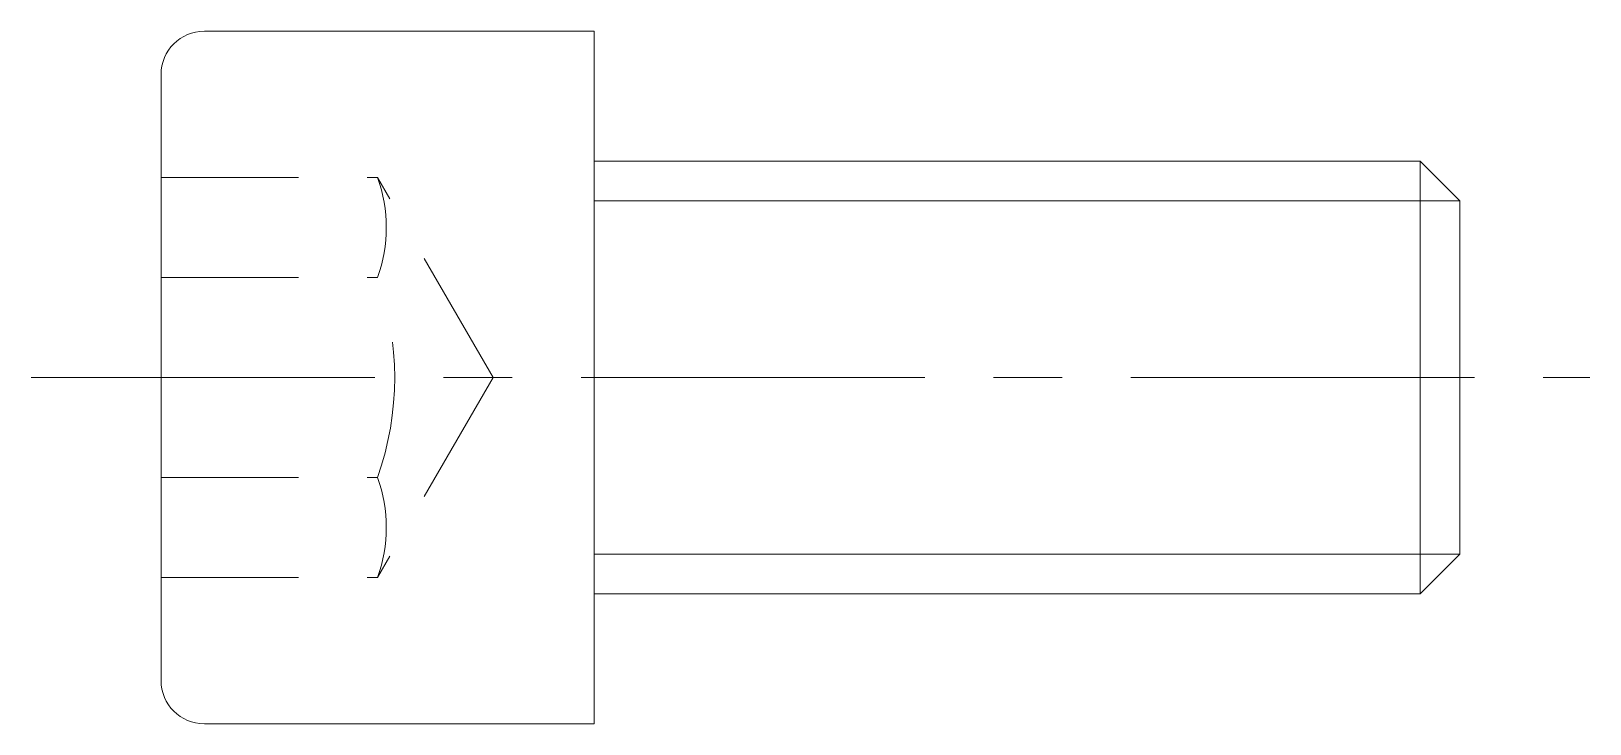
# Model space of a CAD drawing. Header units: millimetres. Extents: x -13 to 23, y -8 to 8.
import ezdxf

# ---------------------------------------------------------------- set-up
doc = ezdxf.new("R2010")
doc.units = ezdxf.units.MM
doc.header["$LTSCALE"] = 0.5
doc.linetypes.add('CENTER', pattern=[50.8, 31.75, -6.35, 6.35, -6.35])
doc.linetypes.add('HIDDEN', pattern=[9.525, 6.35, -3.175])
doc.layers.get('0').update_dxf_attribs({"color": 9, "lineweight": 15})

msp = doc.modelspace()

# ---------------------------------------------------------------- linework, layer by layer
at = {"ltscale": 0.5}
for p, q in [((-9, 8), (0, 8)), ((0, -8), (0, 8)), ((-10, -7), (-10, 7)), ((0, 5), (19.08, 5)), ((20, 4.08), (19.08, 5)), ((19.08, -5), (19.08, 5)), ((20, -4.08), (20, 4.08)), ((20, -4.08), (19.08, -5)), ((0, -5), (19.08, -5)), ((-9, -8), (0, -8))]:
    msp.add_line(p, q, dxfattribs=at)
at = {"color": 8, "linetype": 'HIDDEN'}
for p, q in [((-10, 4.619), (-5, 4.619)), ((-2.333, 0), (-5, 4.619)), ((-10, 2.309), (-5, 2.309)), ((-2.333, 0), (-5, -4.619)), ((-10, -2.309), (-5, -2.309)), ((-10, -4.619), (-5, -4.619))]:
    msp.add_line(p, q, dxfattribs=at)
at = {"color": 5, "ltscale": 0.5}
for p, q in [((0, 4.08), (20, 4.08)), ((0, -4.08), (20, -4.08))]:
    msp.add_line(p, q, dxfattribs=at)
at = {"color": 1, "linetype": 'CENTER', "ltscale": 0.5}
msp.add_line((-13, 0), (23, 0), dxfattribs=at)
at = {"ltscale": 0.5}
for centre, start, end in [((-9, 7), 90, 180), ((-9, -7), 180, 270)]:
    msp.add_arc(centre, 1, start, end, dxfattribs=at)
at = {"color": 8, "linetype": 'HIDDEN'}
for centre, radius, start, end in [((-8.172, 3.464), 3.375, 339.9952, 20.0048), ((-11.536, 0), 6.932, 340.5399, 19.4601), ((-8.172, -3.464), 3.375, 339.9952, 20.0048)]:
    msp.add_arc(centre, radius, start, end, dxfattribs=at)

doc.saveas('drawing.dxf')
